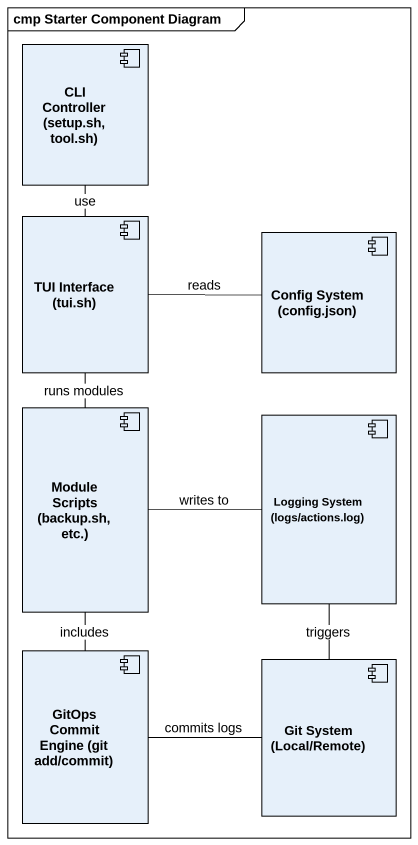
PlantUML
@startuml
mainframe cmp Starter Component Diagram
component "CLI Controller (setup.sh, tool.sh)" as CLI_Controller_setup_sh
component "TUI Interface (tui.sh)" as TUI_Interface_tui_sh
component "Config System (config.json)" as Config_System_config_json
component "Module Scripts (backup.sh, etc.)" as Module_Scripts_backup_sh_etc
component "Logging System (logs/actions.log)" as Logging_System_logs_actions
component "GitOps Commit Engine (git add/commit)" as GitOps_Commit_Engine_git
component "Git System (Local/Remote)" as Git_System_Local_Remote
CLI_Controller_setup_sh -- TUI_Interface_tui_sh : use
TUI_Interface_tui_sh -right- Config_System_config_json : reads
TUI_Interface_tui_sh -- Module_Scripts_backup_sh_etc : runs modules
Module_Scripts_backup_sh_etc -right- Logging_System_logs_actions : writes to
Module_Scripts_backup_sh_etc -- GitOps_Commit_Engine_git : includes
Logging_System_logs_actions -- Git_System_Local_Remote : triggers
GitOps_Commit_Engine_git -right- Git_System_Local_Remote : commits logs
@enduml
